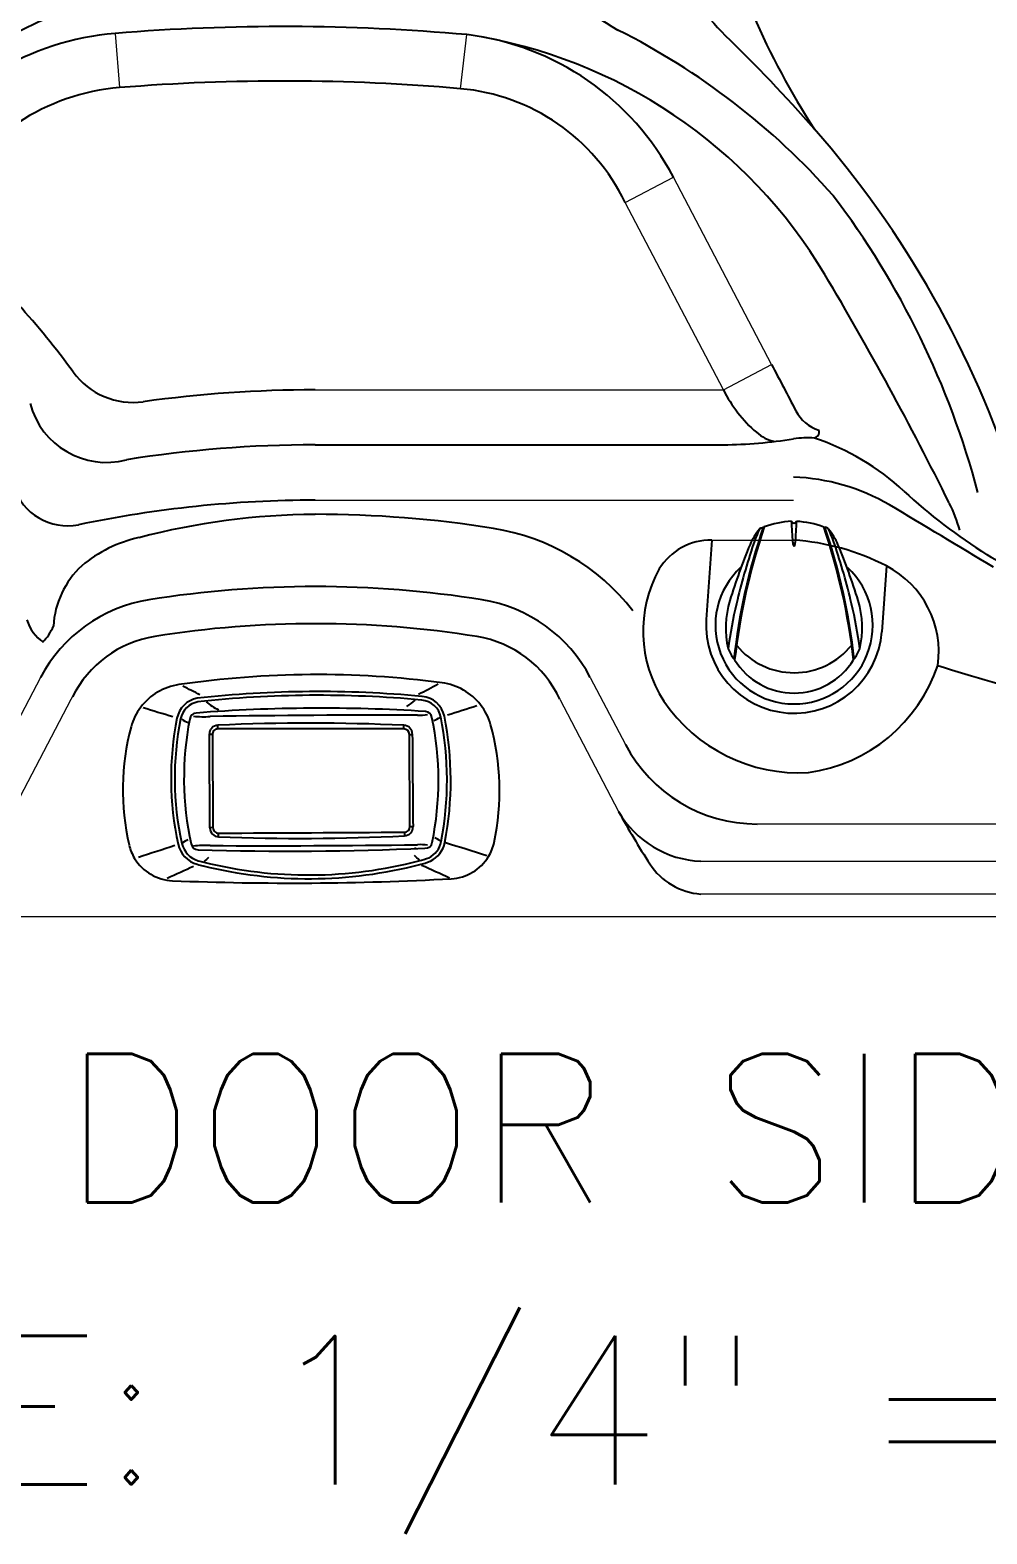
# Model space of a CAD drawing. Extents: x 831 to 911, y 781 to 934.
# Drawn here: x 856.77 to 882.53, y 780.61 to 821.11 of the extents above; entities that cross this region are included whole.
import ezdxf
from ezdxf.enums import TextEntityAlignment as Align

# ---------------------------------------------------------------- set-up
doc = ezdxf.new("R2010")
doc.units = 0
doc.header["$MEASUREMENT"] = 0
doc.layers.add('1', color=4, linetype='Continuous')
doc.layers.add('DIM', color=3, linetype='Continuous')
doc.styles.add('SIMPLEX', font='simplex')

# ---------------------------------------------------------------- blocks, each defined once
blk = doc.blocks.new('2014DV')
at = {"layer": '1', "color": 4, "linetype": 'Continuous'}
for p, q in [((-0.809, 2.634), (-0.83, 2.634)), ((0.809, 2.634), (0.83, 2.634))]:
    blk.add_line(p, q, dxfattribs=at)
at = {"layer": '1', "color": 3, "linetype": 'Continuous'}
for centre, radius, start, end in [((14.921, -2.715), 16.638, 161.2038, 173.7724), ((15.559, -2.872), 17.268, 161.3577, 173.5439), ((2.626, 0.937), 3.923, 154.9337, 161.356), ((-18.175, 1.519), 18.155, 2.2649, 4.048), ((19.002, 1.473), 18.984, 175.9877, 177.717), ((-15.545, -2.869), 17.254, 6.4511, 18.6473), ((-14.924, -2.715), 16.638, 6.2276, 18.7962), ((-2.63, 0.937), 3.923, 18.644, 25.0663), ((15.772, -3.498), 17.797, 161.356, 166.7532), ((0.36, 2.242), 0.394, 180.7592, 192.1536), ((0, 2.165), 0.0256, 192.1536, 347.8464), ((-0.347, 2.239), 0.38, 347.8464, 358.5818), ((-15.776, -3.498), 17.797, 13.2468, 18.644), ((10.632, -2.289), 12.517, 166.7532, 172.4083), ((-10.636, -2.289), 12.517, 7.5917, 13.2468), ((0, 0.708), 1.986, 218.9581, 321.3523)]:
    blk.add_arc(centre, radius, start, end, dxfattribs=at)
at = {"layer": '1', "color": 4, "linetype": 'Continuous'}
for centre, radius, start, end in [((0.317, 1.551), 1.627, 140.1433, 157.3677), ((-0.87, 2.535), 0.0857, 112.4868, 136.57), ((-2.484, 6.434), 4.134, 292.4868, 293.5777), ((0.09, 0.193), 2.613, 93.4013, 109.9959), ((0, 2.823), 0.0684, 198.3657, 341.6343), ((-0.09, 0.193), 2.612, 70.0037, 86.6001), ((0.158, 0.886), 1.882, 66.6313, 69.2027), ((0.871, 2.548), 0.0736, 39.2103, 62.7798), ((-0.321, 1.551), 1.627, 22.6323, 39.8567), ((13.837, -4.085), 16.275, 157.3677, 163.014), ((-13.841, -4.085), 16.275, 16.986, 22.6323), ((0, 0), 2.119, 132.4792, 47.0681), ((0.698, -0.072), 2.536, 163.014, 192.8482), ((-0.702, -0.072), 2.536, 347.1518, 16.986), ((-0.268, 0.036), 1.65, 203.9862, 215.0096), ((0.264, 0.036), 1.65, 324.9904, 336.0138), ((0, 0.051), 1.877, 211.5215, 328.4785)]:
    blk.add_arc(centre, radius, start, end, dxfattribs=at)
blk = doc.blocks.new('2014CH')
at = {"layer": '1', "color": 3, "linetype": 'Continuous'}
for p, q in [((-2.503, -0.003), (-2.503, 0.096)), ((2.503, -0.003), (2.503, 0.095)), ((-2.652, -0.154), (-2.733, -0.155)), ((2.652, -0.152), (2.733, -0.152)), ((-2.635, -2.663), (-2.717, -2.664)), ((-2.483, -2.912), (-2.483, -2.812)), ((2.52, -2.784), (2.521, -2.884)), ((2.669, -2.633), (2.752, -2.633)), ((2.833, -3.226), (2.787, -3.228)), ((-2.883, -3.589), (-2.889, -3.588)), ((-2.908, -3.688), (-2.894, -3.692)), ((2.955, -3.648), (2.942, -3.652))]:
    blk.add_line(p, q, dxfattribs=at)
at = {"layer": '1', "color": 2, "linetype": 'Continuous'}
for p, q in [((-2.652, -0.154), (-2.635, -2.663)), ((2.669, -2.633), (2.652, -0.152))]:
    blk.add_line(p, q, dxfattribs=at)
at = {"layer": '1', "color": 4, "linetype": 'Continuous'}
for centre, radius, start, end in [((0.166, -24.374), 25.833, 82.5103, 98.2794), ((3.328, -0.323), 1.575, 37.9836, 82.5103), ((-3.327, -0.369), 1.575, 98.2905, 142.801), ((-3.364, -0.341), 1.528, 142.801, 165.1329), ((-3.068, 0.231), 0.194, 94.8616, 171.7817), ((0.296, -43.241), 43.796, 86.3505, 94.4277), ((3.072, 0.28), 0.187, 8.0425, 86.3508), ((3.363, -0.296), 1.531, 15.6883, 37.9836), ((1.55, -1.645), 6.613, 165.1329, 192.9779), ((4.834, -1.337), 8.25, 168.8473, 192.3569), ((-4.772, -1.4), 8.209, 348.3442, 11.9915), ((-1.522, -1.668), 6.605, 347.8106, 15.6883), ((-3.708, -2.857), 1.217, 192.9779, 211.478), ((-3.023, -3.051), 0.209, 194.2198, 266.1247), ((-0.571, 82.671), 85.966, 268.3559, 272.42835), ((3.084, -3.033), 0.185, 266.2048, 352.2931), ((3.742, -2.805), 1.22, 328.8043, 347.8106), ((-3.675, -2.837), 1.255, 211.478, 267.7716), ((3.712, -2.787), 1.255, 273.0155, 328.8043), ((-0.519, 75.424), 79.58, 267.69195, 273.09507)]:
    blk.add_arc(centre, radius, start, end, dxfattribs=at)
at = {"layer": '1', "color": 3, "linetype": 'Continuous'}
for centre, radius, start, end in [((-2.934, 0.153), 0.683, 100.6907, 168.6926), ((-52.76, -97.216), 110.034, 63.10473, 63.37435), ((0.206, -29.198), 30.2, 84.7057, 96.2107), ((0.206, -29.198), 30.1, 84.7057, 96.2107), ((54.205, -96.729), 110.308, 117.40602, 117.71869), ((2.94, 0.206), 0.669, 11.2784, 84.9825), ((-76.911, -239.883), 251.108, 73.05212, 73.24422), ((-2.934, 0.153), 0.583, 100.6907, 168.6926), ((-1.585, 2.236), 1.949, 230.7307, 242.3219), ((1.583, 2.157), 1.852, 302.8613, 311.5986), ((2.94, 0.206), 0.569, 11.2784, 84.9825), ((80.951, -241.232), 253.652, 107.54956, 107.73646), ((4.49, -1.331), 8.255, 168.6926, 192.4247), ((4.49, -1.331), 8.155, 168.6926, 192.4247), ((-2.096, 2.832), 2.924, 241.8068, 245.7005), ((-2.887, 3.309), 2.984, 264.6784, 273.3213), ((-2.494, -0.143), 0.24, 92.2843, 181.9649), ((2.056, -300.026), 300.394, 89.84509, 90.90918), ((-0.007, -54.904), 55.056, 87.3872, 92.5986), ((2.492, -0.145), 0.241, 358.4147, 87.3872), ((2.93, 1.654), 1.288, 267.4329, 279.5216), ((2.167, 2.616), 2.655, 295.4883, 299.6154), ((-5.094, -1.396), 8.761, 349.1911, 11.2784), ((-5.094, -1.396), 8.861, 349.1911, 11.2784), ((-1046.657, -7.907), 1043.953, 0.287767, 0.425637), ((1056.566, 6.593), 1053.855, 180.366683, 180.501555), ((-2.474, -2.669), 0.243, 178.7485, 268.0405), ((2.511, -2.643), 0.241, 272.5961, 2.4535), ((-108.997, 318.169), 338.131, 287.97679, 288.15098), ((-2.863, -2.951), 0.725, 192.4247, 254.4724), ((-2.863, -2.951), 0.625, 192.4247, 254.4724), ((-2.358, -4.664), 1.931, 119.4683, 124.9372), ((-2.855, -6.127), 2.984, 87.2943, 95.9372), ((-1.171, 297.244), 300.394, 269.70641, 270.7705), ((-0.302, 54.997), 57.95, 267.84363, 272.79296), ((2.944, -4.409), 1.288, 81.094, 93.1827), ((2.914, -2.925), 0.608, 295.3872, 349.1911), ((2.914, -2.925), 0.708, 295.3872, 349.1911), ((2.399, -4.64), 1.949, 56.0866, 61.0999), ((105.791, 323.771), 342.43, 252.641, 252.836), ((-2.029, 0.051), 3.741, 254.4724, 256.8742), ((-0.055, 7.772), 11.71, 256.0562, 284.6497), ((-1.832, -4.566), 1.435, 129.8495, 136.3419), ((1.87, -4.526), 1.441, 43.41, 50.4808), ((2.328, -1.202), 2.426, 283.8317, 290.5382), ((2.328, -1.202), 2.526, 283.8317, 290.5382), ((-46.374, 90.352), 103.503, 294.24528, 294.68057), ((-2.029, 0.051), 3.841, 254.4724, 256.8742), ((-0.055, 7.772), 11.81, 256.0562, 284.6497), ((72.062, 147.616), 166.312, 245.45774, 245.7422)]:
    blk.add_arc(centre, radius, start, end, dxfattribs=at)
at = {"layer": '1', "color": 2, "linetype": 'Continuous'}
for centre, radius, start, end in [((-0.072, -957.729), 957.729, 89.845994, 90.14542), ((-2.502, -0.153), 0.15, 90.2644, 180.3948), ((2.502, -0.153), 0.15, 0.3947, 89.7239), ((-2.485, -2.662), 0.15, 180.3945, 270.4419), ((-37.408, 6738.683), 6741.585, 270.2968204, 270.3393484), ((2.519, -2.634), 0.15, 270.6091, 0.3947)]:
    blk.add_arc(centre, radius, start, end, dxfattribs=at)
blk = doc.blocks.new('19-II HL')
at = {"layer": '1', "color": 3, "linetype": 'Continuous', "lineweight": 15}
for p, q in [((27.438, 23.796), (27.556, 22.334)), ((36.732, 22.304), (36.908, 23.761)), ((41.166, 19.242), (42.465, 19.923)), ((45.11, 14.875), (42.465, 19.923)), ((43.811, 14.194), (41.166, 19.242)), ((43.811, 14.194), (45.11, 14.875)), ((32.817, 14.194), (43.811, 14.194)), ((32.818, 11.222), (45.703, 11.222)), ((43.5, 10.147), (45.703, 10.147)), ((25.429, 6.446), (24.484, 4.643)), ((40.229, 6.446), (41.174, 4.643)), ((24.668, 2.839), (26.252, 5.862)), ((26.252, 5.862), (26.315, 5.982)), ((39.406, 5.862), (40.99, 2.839)), ((65.158, 2.5), (44.717, 2.5)), ((43.204, 1.5), (65.158, 1.5)), ((65.158, 0.614), (43.204, 0.614))]:
    blk.add_line(p, q, dxfattribs=at)
at = {"layer": '1', "color": 2}
for p, q in [((32.818, 12.713), (43.811, 12.713)), ((43.5, 10.147), (43.351, 8.007)), ((48.201, 9.45), (48.078, 7.68))]:
    blk.add_line(p, q, dxfattribs=at)
at = {"layer": '1', "color": 4, "linetype": 'Continuous', "lineweight": 0}
blk.add_lwpolyline([(79.658, 86.973), (79.658, 5.732, -0.202913), (73.926, 0), (5.732, 0, -0.202913), (0, 5.732), (0, 86.973, -0.202913), (5.732, 92.705), (73.926, 92.705, -0.202913)], format="xyb", close=True, dxfattribs=at)
at = {"layer": '1', "color": 2}
for centre, radius, start, end in [((51.002, 41.059), 19.889, 231.0983, 239.7176), ((32.34, 6.665), 19.262, 41.4716, 63.3725), ((28.382, 5.514), 23.056, 14.868, 37.0992), ((27.2, 14.366), 2.126, 194.8169, 284.7388), ((32.83, -19.605), 32.318, 90.0228, 99.06), ((43.594, 26.65), 13.939, 270.893, 278.7029), ((46.097, 10.294), 2.608, 86.3867, 98.7029), ((44.147, 6.583), 6.658, 47.1806, 71.48), ((58.923, 22.529), 15.081, 227.1806, 237.8936), ((32.961, -8.457), 19.298, 90.4254, 104.665), ((32.825, -19.628), 30.469, 80.9403, 90.0147), ((28.855, 6.683), 3.615, 102.4555, 129.9451), ((36.686, 4.592), 5.943, 37.9268, 80.9333), ((52.618, 12.481), 3.218, 237.8936, 275.0018), ((28.185, 7.688), 2.418, 133.0665, 176.6365), ((24.547, 8.329), 1.322, 315.0602, 337.8328), ((45.715, 7.852), 2.369, 176.2571, 355.8244)]:
    blk.add_arc(centre, radius, start, end, dxfattribs=at)
at = {"layer": '1', "color": 3}
for centre, radius, start, end in [((48.058, 28.066), 6.025, 203.0105, 225.8769), ((29.262, 15.162), 9.745, 100.9734, 131.9714), ((31.965, -32.385), 56.363, 84.9685, 94.6075), ((63.948, 32.681), 21.077, 203.4612, 212.9394), ((28.021, 16.558), 7.261, 94.6075, 148.2807), ((36.033, 16.552), 7.262, 27.6603, 83.0751), ((34.901, 10.36), 13.552, 30.7874, 81.2319), ((13.984, -7.068), 42.918, 41.2325, 45.8769), ((28.024, 16.553), 5.799, 94.6267, 152.3441), ((31.971, -32.217), 54.729, 85.0095, 94.6267), ((36.258, 16.877), 5.448, 25.7264, 85.0095), ((25.906, 3.382), 27.064, 17.7836, 41.2325), ((-31.66, -29.298), 91.032, 26.37789, 30.78744), ((7.618, 1.016), 23.146, 36.1668, 41.9923), ((27.918, 15.855), 1.999, 216.1668, 277.9023), ((65277.554, 34203.401), 73648.673, 207.65917272, 207.66026545), ((32.819, -19.45), 33.644, 90.0026, 97.9023), ((47.211, 15.918), 3.812, 206.8879, 228.8035), ((46.727, 14.137), 1.089, 207.6603, 251.6053), ((45.42, 13.872), 1.092, 228.8035, 258.0422), ((46.224, 13.058), 0.166, 283.262, 15.9266), ((45.481, 6.24), 5.609, 60.0235, 87.7357), ((26.159, 12.062), 1.531, 197.8148, 280.9124), ((32.843, -19.907), 31.129, 90.0463, 101.8525), ((-1603.08, -2742.657), 3210.946, 58.991603, 59.049859), ((46.133, 9.281), 4.198, 15.6242, 26.3779), ((43.466, 8.533), 1.614, 88.7822, 148.8084), ((45.273, 3.775), 6.386, 62.7028, 86.1358), ((45.102, 7.69), 3.453, 150.913, 212.9437), ((47.006, 7.134), 2.606, 352.0038, 62.7028), ((28.972, 4.589), 4, 99.0669, 152.3407), ((32.829, -19.576), 28.471, 80.9312, 99.0669), ((36.686, 4.589), 4, 27.6616, 80.9312), ((26.138, 8.336), 1.132, 197.1475, 235.9169), ((32.829, -19.503), 27.399, 80.8542, 99.092), ((28.974, 4.585), 3.004, 99.092, 153.5825), ((36.712, 4.618), 2.967, 24.7842, 80.8542), ((45.501, 8.158), 4.315, 277.9972, 341.2598), ((59.493, 36.727), 31.55, 251.7008, 262.7771), ((45.849, 8.277), 4.399, 214.0743, 273.2878), ((44.717, 6.5), 4, 207.6592, 270.0006), ((60.669, 13.59), 22.424, 208.6473, 212.8528), ((43.305, 4.166), 2.668, 209.8117, 267.8472), ((43.33, 2.393), 1.783, 212.8528, 265.9737)]:
    blk.add_arc(centre, radius, start, end, dxfattribs=at)
at = {"layer": '1', "color": 1, "linetype": 'Continuous'}
for name, p in [('2014DV', (45.715, 7.852)), ('2014CH', (32.704, 5.065))]:
    blk.add_blockref(name, p, dxfattribs=at)

msp = doc.modelspace()

# ---------------------------------------------------------------- block references
at = {"layer": '1'}
msp.add_blockref('19-II HL', (831.623, 797.23), dxfattribs=at)

# ---------------------------------------------------------------- texts
at = {"layer": 'DIM', "style": 'SIMPLEX'}
for s, p in [('DOOR SIDE', (872.194, 789.536)), ('SCALE: 1/4" = 1\'-0"', (872.265, 781.943))]:
    msp.add_text(s, height=4, dxfattribs=at).set_placement(p, align=Align.CENTER)

doc.saveas('drawing.dxf')
